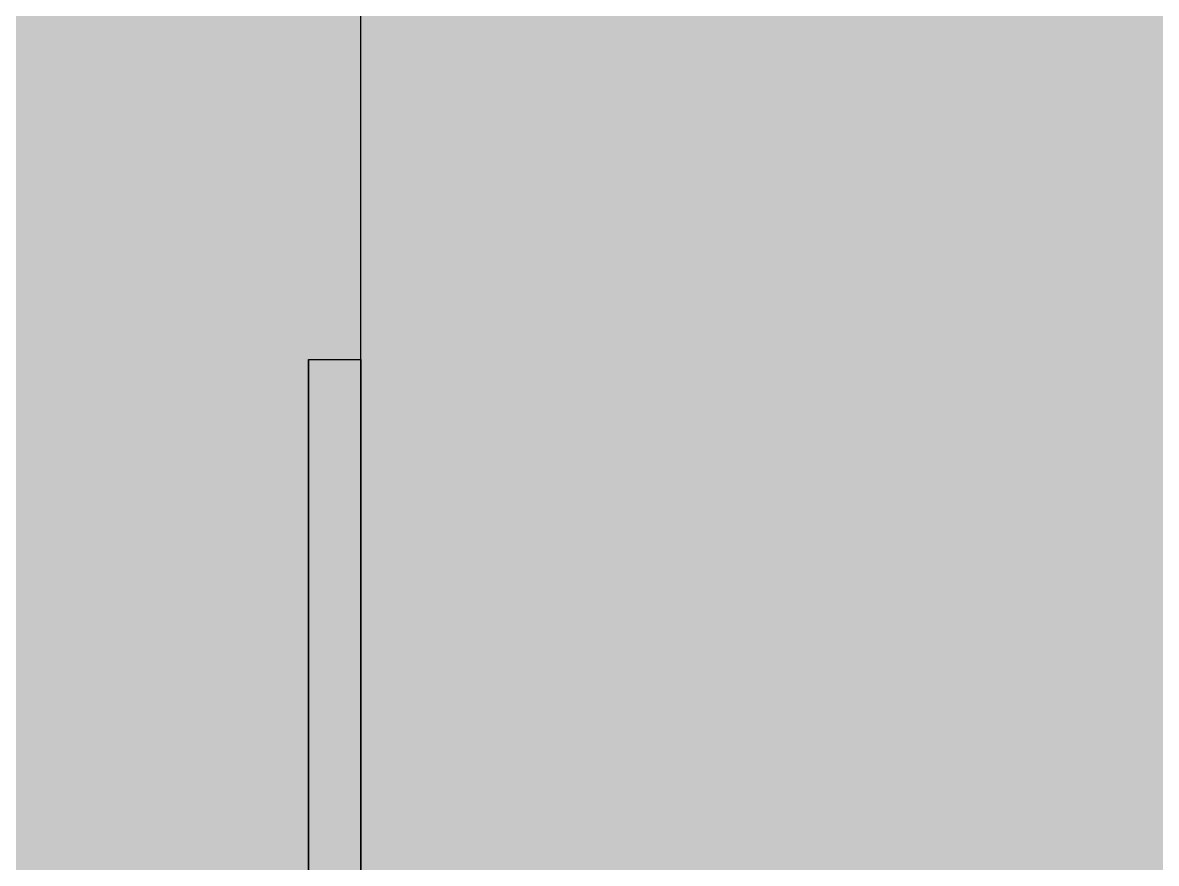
# Model space of a CAD drawing. Header units: millimetres. Extents: x 4739419 to 5837985, y 2291271 to 3446271.
# Drawn here: x 4976400.84 to 4976444.34, y 2413923.9 to 2413956.15 of the extents above; entities that cross this region are included whole.
import ezdxf

# ---------------------------------------------------------------- set-up
doc = ezdxf.new("R2010")
doc.units = ezdxf.units.MM
doc.layers.get('0').update_dxf_attribs({"color": 255})
doc.layers.add('HEB-Angle joint', color=1, linetype='Continuous')
doc.layers.add('XR-평면도$0$A-ELEV-PATT', color=9, linetype='Continuous')

# ---------------------------------------------------------------- blocks, each defined once
blk = doc.blocks.new('XR-평면도$0$범퍼_1')
at = {"layer": 'XR-평면도$0$A-ELEV-PATT', "ltscale": 0.002}
h = blk.add_hatch(dxfattribs=at)
h.set_pattern_fill('AR-SAND', color=256, angle=180, style=0)
h.set_pattern_definition([(217.5, (21376290.81, -50954928.292), (1.600031296, -48.941323733), [0, -38.608, 0, -43.18, 0, -41.275]), (187.5, (21376290.81, -50954928.29), (-44.95232831, -71.68251006), [0, -20.828, 0, -34.798, 0, -13.335]), (147.5, (21376322.05, -50954928.292), (-79.099237024, -0.143718468), [0, -12.7, 0, -45.72, 0, -59.69]), (137.5, (21376322.05, -50954928.29), (-76.35564525, -22.292932326), [0, -6.35, 0, -29.972, 0, -34.29])])
edge = h.paths.add_edge_path()
edge.add_arc((-4693.667, 123.667), 8.333, 90, 180)
edge.add_line((-4702, 123.667), (-4702, 32))
edge.add_line((-4702, 32), (5694, 32))
edge.add_line((5694, 32), (5694, 123.667))
edge.add_arc((5685.667, 123.667), 8.333, 0, 90)
edge.add_line((5685.667, 132), (-4693.667, 132))
at = {"layer": 'XR-평면도$0$A-ELEV-PATT'}
blk.add_line((-4702, 2), (-4702, 123.667), dxfattribs=at)
at = {"layer": 'XR-평면도$0$A-ELEV-PATT', "ltscale": 0.002}
blk.add_lwpolyline([(5694, 52), (5696, 52), (5696, 0), (-4704, 0), (-4704, 52), (-4702, 52), (-4702, 2), (5694, 2)], close=True, dxfattribs=at)
blk = doc.blocks.new('XR-평면도$0$스크린+범퍼_기준층(210318)')
at = {"rotation": 270}
blk.add_blockref('XR-평면도$0$범퍼_1', (500, -5004), dxfattribs=at)

msp = doc.modelspace()

# ---------------------------------------------------------------- linework, layer by layer
at = {"layer": 'HEB-Angle joint', "const_width": 300}
msp.add_lwpolyline([(4954111.81, 2413891.226), (4954111.81, 2396821.695), (4998711.81, 2396821.695), (4998711.81, 2413891.226), (4960611.824, 2413891.226), (4960611.824, 2410391.226), (4958611.81, 2410391.226), (4958611.81, 2413891.226), (4954111.817, 2413891.226)], dxfattribs=at)

# ---------------------------------------------------------------- block references
at = {"rotation": 90}
for p in [(4976111.81, 2413391.226), (4976111.817, 2413391.226), (4976111.817, 2413391.226)]:
    msp.add_blockref('XR-평면도$0$스크린+범퍼_기준층(210318)', p, dxfattribs=at)

doc.saveas('drawing.dxf')
